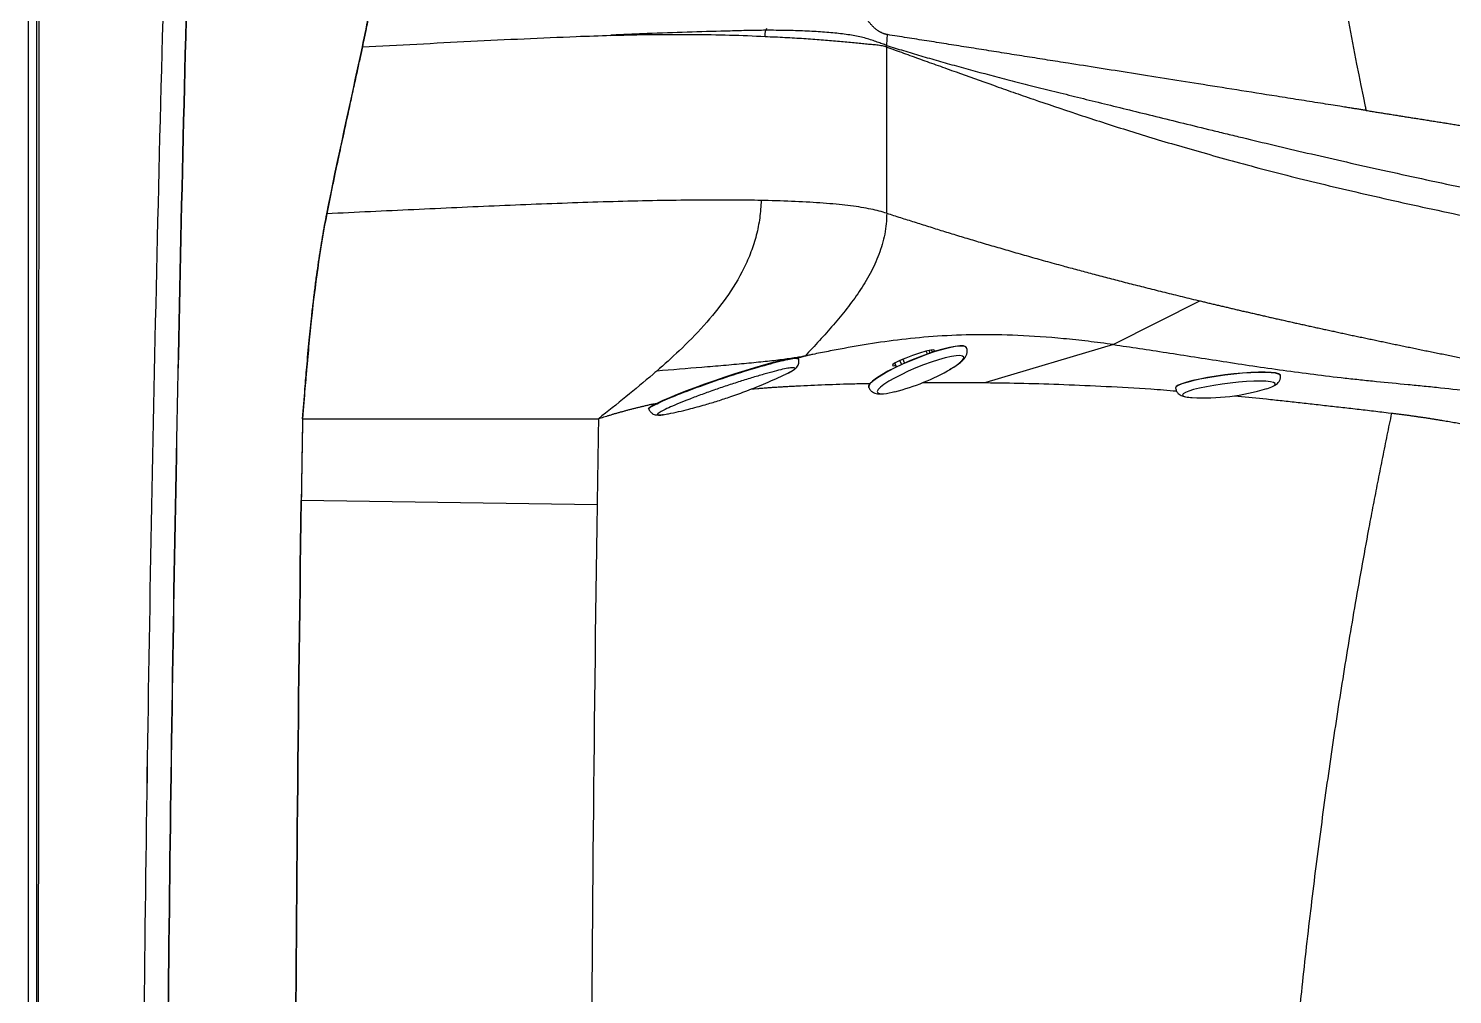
# Model space of a CAD drawing. Extents: x 398 to 508, y 623 to 782.
# Drawn here: x 398.08 to 411.56, y 695.47 to 704.62 of the extents above; entities that cross this region are included whole.
import ezdxf

# ---------------------------------------------------------------- set-up
doc = ezdxf.new("R2010")
doc.units = 0
doc.header["$MEASUREMENT"] = 0
doc.layers.add('GEOMETRY', color=2, linetype='Continuous', lineweight=25)

msp = doc.modelspace()

# ---------------------------------------------------------------- linework, layer by layer
at = {"layer": 'GEOMETRY'}
for p, q in [((398.077, 646.519), (398.077, 731.723)), ((403.59, 704.551), (403.59, 704.55)), ((405.062, 704.615), (405.056, 704.598)), ((406.2, 702.867), (406.2, 704.44)), ((409.168, 702.037), (408.347, 701.623)), ((406.633, 701.551), (406.624, 701.572)), ((406.956, 701.594), (406.955, 701.597)), ((408.347, 701.623), (407.137, 701.264)), ((405.427, 701.515), (405.362, 701.494)), ((405.362, 701.488), (405.365, 701.488)), ((406.277, 701.447), (406.291, 701.412)), ((406.324, 701.471), (406.339, 701.435)), ((406.35, 701.493), (406.368, 701.448)), ((406.585, 701.535), (406.574, 701.562)), ((406.613, 701.544), (406.603, 701.568)), ((406.795, 701.387), (406.805, 701.393)), ((409.927, 701.331), (409.927, 701.333)), ((404.915, 701.202), (404.979, 701.208)), ((406.029, 701.22), (406.03, 701.217)), ((406.544, 701.265), (407.137, 701.264)), ((408.934, 701.214), (408.935, 701.211)), ((403.996, 701.064), (404.037, 701.072)), ((409.492, 701.139), (409.795, 701.109)), ((400.671, 700.922), (403.472, 700.922)), ((410.947, 700.979), (410.982, 700.975)), ((403.459, 700.106), (400.659, 700.148))]:
    msp.add_line(p, q, dxfattribs=at)
at = {"layer": 'GEOMETRY', "flags": 128}
for points in [[(406.955, 701.597), (406.948, 701.604), (406.928, 701.611), (406.894, 701.612), (406.849, 701.607), (406.794, 701.597), (406.73, 701.581), (406.659, 701.56), (406.584, 701.534), (406.506, 701.505), (406.427, 701.474), (406.35, 701.44), (406.278, 701.405), (406.211, 701.371), (406.153, 701.337), (406.104, 701.306), (406.066, 701.278), (406.041, 701.253), (406.029, 701.233), (406.029, 701.22)], [(406.956, 701.594), (406.949, 701.602), (406.929, 701.609), (406.895, 701.61), (406.85, 701.605), (406.795, 701.594), (406.731, 701.578), (406.66, 701.557), (406.585, 701.532), (406.507, 701.503), (406.428, 701.471), (406.351, 701.438), (406.278, 701.403), (406.212, 701.369), (406.154, 701.335), (406.105, 701.304), (406.067, 701.275), (406.042, 701.251), (406.03, 701.23), (406.03, 701.217)], [(406.632, 701.552), (406.636, 701.555), (406.652, 701.568), (406.646, 701.574), (406.618, 701.572), (406.571, 701.561), (406.512, 701.544), (406.446, 701.521), (406.38, 701.496), (406.323, 701.472), (406.281, 701.45), (406.258, 701.434), (406.255, 701.427), (406.255, 701.427)], [(405.367, 701.494), (405.366, 701.495), (405.355, 701.499), (405.33, 701.498), (405.293, 701.493), (405.244, 701.483), (405.184, 701.469), (405.114, 701.451), (405.035, 701.429), (404.95, 701.404)], [(406.805, 701.393), (406.845, 701.417), (406.884, 701.445), (406.912, 701.47), (406.927, 701.49), (406.929, 701.505), (406.918, 701.515), (406.894, 701.519), (406.858, 701.518), (406.812, 701.511), (406.755, 701.498), (406.692, 701.48), (406.622, 701.458), (406.55, 701.432), (406.476, 701.403), (406.404, 701.371), (406.336, 701.339), (406.274, 701.307), (406.219, 701.276), (406.174, 701.247), (406.14, 701.221), (406.119, 701.198), (406.11, 701.18), (406.115, 701.168), (406.132, 701.16), (406.162, 701.159), (406.17, 701.159)], [(404.95, 701.404), (404.859, 701.376), (404.764, 701.346), (404.668, 701.314), (404.571, 701.281), (404.476, 701.248), (404.384, 701.215), (404.297, 701.182), (404.217, 701.151), (404.145, 701.121), (404.082, 701.094), (404.031, 701.07), (403.991, 701.05), (403.963, 701.033), (403.948, 701.021), (403.946, 701.014)], [(409.927, 701.333), (409.925, 701.339), (409.909, 701.348), (409.88, 701.355), (409.838, 701.36), (409.784, 701.362), (409.72, 701.362), (409.647, 701.359), (409.569, 701.354), (409.486, 701.346), (409.402, 701.337), (409.318, 701.325), (409.238, 701.312), (409.164, 701.298), (409.097, 701.284), (409.04, 701.268), (408.994, 701.253), (408.96, 701.239), (408.94, 701.226), (408.934, 701.214)], [(409.927, 701.331), (409.925, 701.336), (409.909, 701.345), (409.88, 701.353), (409.838, 701.357), (409.784, 701.36), (409.72, 701.36), (409.648, 701.357), (409.569, 701.352), (409.486, 701.344), (409.402, 701.334), (409.319, 701.323), (409.239, 701.31), (409.164, 701.296), (409.097, 701.281), (409.04, 701.266), (408.994, 701.251), (408.96, 701.237), (408.94, 701.223), (408.935, 701.211), (408.935, 701.211)], [(409.859, 701.231), (409.864, 701.234), (409.877, 701.246), (409.876, 701.257), (409.86, 701.265), (409.832, 701.272), (409.79, 701.276), (409.738, 701.278), (409.675, 701.277), (409.606, 701.273), (409.53, 701.268), (409.452, 701.26), (409.374, 701.25), (409.298, 701.238), (409.226, 701.225), (409.161, 701.212), (409.105, 701.198), (409.06, 701.184), (409.027, 701.17), (409.007, 701.158), (409.001, 701.146), (409.001, 701.146)], [(409.001, 701.146), (409.01, 701.137), (409.028, 701.13)]]:
    msp.add_lwpolyline(points, dxfattribs=at)
at = {"layer": 'GEOMETRY'}
for centre, radius, start, end in [((403.933, 704.542), 0.343, 178.4759, 178.738), ((405.796, 703.119), 2, 283.9616, 300.3266), ((406.104, 701.844), 0.688, 275.5083, 284.6744), ((409.209, 703.119), 2, 266.6096, 287.1068), ((409.69, 701.572), 0.381, 286.4059, 296.4396), ((409.102, 701.463), 0.341, 257.4467, 268.0017)]:
    msp.add_arc(centre, radius, start, end, dxfattribs=at)
for points, knots in [([(398.151, 731.723), (398.151, 731.695), (398.151, 731.668), (398.151, 731.612), (398.151, 731.529), (398.151, 731.335), (398.151, 730.946), (398.151, 730.17), (398.151, 728.617), (398.151, 727.285), (398.151, 724.623), (398.151, 722.848), (398.152, 717.522), (398.152, 713.972), (398.153, 703.322), (398.153, 696.221), (398.153, 682.021), (398.153, 674.92), (398.152, 664.27), (398.152, 660.72), (398.151, 655.394), (398.151, 653.619), (398.151, 650.957), (398.151, 649.625), (398.151, 648.072), (398.151, 647.296), (398.151, 646.907), (398.151, 646.713), (398.151, 646.63), (398.151, 646.575), (398.151, 646.547), (398.151, 646.519)], [0, 0, 0, 0, 0.000977, 0.000977, 0.001953, 0.003906, 0.007813, 0.015625, 0.03125, 0.0625, 0.0625, 0.125, 0.125, 0.25, 0.25, 0.5, 0.5, 0.75, 0.75, 0.875, 0.875, 0.9375, 0.9375, 0.96875, 0.984375, 0.992187, 0.996094, 0.998047, 0.999023, 0.999023, 1, 1, 1, 1]), ([(398.151, 731.723), (398.151, 731.695), (398.151, 731.668), (398.151, 731.612), (398.151, 731.529), (398.151, 731.335), (398.151, 730.946), (398.151, 730.17), (398.151, 728.617), (398.151, 727.285), (398.151, 724.623), (398.151, 722.848), (398.152, 717.522), (398.152, 713.972), (398.153, 703.322), (398.153, 696.221), (398.153, 682.021), (398.153, 674.92), (398.152, 664.27), (398.152, 660.72), (398.151, 655.394), (398.151, 653.619), (398.151, 650.957), (398.151, 649.625), (398.151, 648.072), (398.151, 647.296), (398.151, 646.907), (398.151, 646.713), (398.151, 646.63), (398.151, 646.575), (398.151, 646.547), (398.151, 646.519)], [0, 0, 0, 0, 0.000977, 0.000977, 0.001953, 0.003906, 0.007813, 0.015625, 0.03125, 0.0625, 0.0625, 0.125, 0.125, 0.25, 0.25, 0.5, 0.5, 0.75, 0.75, 0.875, 0.875, 0.9375, 0.9375, 0.96875, 0.984375, 0.992187, 0.996094, 0.998047, 0.999023, 0.999023, 1, 1, 1, 1]), ([(398.224, 646.572), (398.224, 646.576), (398.224, 646.579), (398.224, 646.586), (398.224, 646.597), (398.224, 646.621), (398.224, 646.669), (398.224, 646.766), (398.223, 646.96), (398.222, 647.348), (398.22, 648.124), (398.217, 649.675), (398.214, 651.004), (398.208, 653.664), (398.204, 655.437), (398.194, 660.755), (398.188, 664.301), (398.18, 671.392), (398.177, 674.938), (398.173, 682.03), (398.172, 685.575), (398.172, 692.667), (398.173, 696.213), (398.177, 703.304), (398.18, 706.85), (398.188, 713.941), (398.194, 717.487), (398.207, 724.578), (398.215, 728.124), (398.224, 731.67)], [0, 0, 0, 0, 0.000122, 0.000122, 0.000244, 0.000488, 0.000977, 0.001953, 0.003906, 0.007813, 0.015625, 0.03125, 0.0625, 0.0625, 0.125, 0.125, 0.25, 0.25, 0.375, 0.375, 0.5, 0.5, 0.625, 0.625, 0.75, 0.75, 0.875, 0.875, 1, 1, 1, 1]), ([(398.224, 646.572), (398.224, 646.576), (398.224, 646.579), (398.224, 646.586), (398.224, 646.597), (398.224, 646.621), (398.224, 646.669), (398.224, 646.766), (398.223, 646.96), (398.222, 647.348), (398.22, 648.124), (398.217, 649.675), (398.214, 651.004), (398.208, 653.664), (398.204, 655.437), (398.194, 660.755), (398.188, 664.301), (398.18, 671.392), (398.177, 674.938), (398.173, 682.03), (398.172, 685.575), (398.172, 692.667), (398.173, 696.213), (398.177, 703.304), (398.18, 706.85), (398.188, 713.941), (398.194, 717.487), (398.207, 724.578), (398.215, 728.124), (398.224, 731.67)], [0, 0, 0, 0, 0.000122, 0.000122, 0.000244, 0.000488, 0.000977, 0.001953, 0.003906, 0.007813, 0.015625, 0.03125, 0.0625, 0.0625, 0.125, 0.125, 0.25, 0.25, 0.375, 0.375, 0.5, 0.5, 0.625, 0.625, 0.75, 0.75, 0.875, 0.875, 1, 1, 1, 1]), ([(400.597, 729.774), (400.351, 726.391), (400.136, 723.007), (399.769, 716.238), (399.617, 712.851), (399.376, 706.077), (399.287, 702.688), (399.197, 697.604), (399.175, 695.909), (399.145, 692.518), (399.138, 690.822), (399.138, 685.735), (399.167, 682.344), (399.257, 677.259), (399.294, 675.563), (399.384, 672.173), (399.436, 670.478), (399.617, 665.395), (399.769, 662.008), (400.044, 656.928), (400.144, 655.235), (400.359, 651.851), (400.474, 650.159), (400.597, 648.468)], [0, 0, 0, 0, 0.125, 0.125, 0.25, 0.25, 0.375, 0.375, 0.4375, 0.4375, 0.5, 0.5, 0.625, 0.625, 0.6875, 0.6875, 0.75, 0.75, 0.875, 0.875, 0.9375, 0.9375, 1, 1, 1, 1]), ([(400.597, 729.774), (400.351, 726.391), (400.136, 723.007), (399.769, 716.238), (399.617, 712.851), (399.376, 706.077), (399.287, 702.688), (399.167, 695.909), (399.138, 692.518), (399.138, 685.735), (399.167, 682.344), (399.286, 675.563), (399.376, 672.173), (399.617, 665.395), (399.769, 662.008), (400.136, 655.235), (400.351, 651.85), (400.597, 648.468)], [0, 0, 0, 0, 0.258278, 0.258278, 0.516555, 0.516555, 0.774833, 0.774833, 1.033111, 1.033111, 1.291388, 1.291388, 1.549666, 1.549666, 1.807944, 1.807944, 2.066221, 2.066221, 2.066221, 2.066221]), ([(400.769, 729.762), (400.531, 726.38), (400.325, 722.997), (399.973, 716.228), (399.828, 712.843), (399.597, 706.07), (399.511, 702.683), (399.425, 697.6), (399.404, 695.906), (399.376, 692.516), (399.368, 690.821), (399.368, 685.736), (399.397, 682.346), (399.482, 677.262), (399.518, 675.568), (399.604, 672.179), (399.655, 670.485), (399.828, 665.403), (399.973, 662.017), (400.237, 656.938), (400.332, 655.246), (400.539, 651.862), (400.65, 650.171), (400.769, 648.48)], [0, 0, 0, 0, 0.125, 0.125, 0.25, 0.25, 0.375, 0.375, 0.4375, 0.4375, 0.5, 0.5, 0.625, 0.625, 0.6875, 0.6875, 0.75, 0.75, 0.875, 0.875, 0.9375, 0.9375, 1, 1, 1, 1]), ([(400.769, 648.48), (400.294, 655.244), (399.944, 662.015), (399.597, 672.179), (399.511, 675.568), (399.397, 682.346), (399.368, 685.736), (399.368, 692.516), (399.397, 695.906), (399.511, 702.683), (399.597, 706.07), (399.944, 716.229), (400.293, 722.998), (400.769, 729.762)], [0.222142, 0.222142, 0.222142, 0.222142, 0.737632, 0.737632, 0.995377, 0.995377, 1.253122, 1.253122, 1.510867, 1.510867, 1.768612, 1.768612, 2.284102, 2.284102, 2.284102, 2.284102]), ([(410.74, 703.839), (410.737, 703.852), (410.735, 703.864), (410.51, 704.946), (410.33, 706.027), (410.116, 707.662), (410.054, 708.21), (410, 708.762), (410, 708.767), (409.999, 708.771)], [0.6869859, 0.6869859, 0.6869859, 0.6869859, 0.6883994, 0.6883994, 0.8133994, 0.8133994, 0.8758994, 0.8758994, 0.8764135, 0.8764135, 0.8764135, 0.8764135]), ([(401.588, 707.156), (401.588, 707.137), (401.588, 707.1), (401.588, 707.045), (401.587, 706.989), (401.585, 706.933), (401.584, 706.877), (401.581, 706.82), (401.579, 706.762), (401.576, 706.705), (401.572, 706.647), (401.569, 706.588), (401.565, 706.53), (401.553, 706.379), (401.529, 706.132), (401.493, 705.85), (401.459, 705.621), (401.423, 705.395), (401.383, 705.171), (401.34, 704.946), (401.307, 704.78), (401.273, 704.611), (401.249, 704.499), (401.237, 704.441)], [0, 0, 0, 0, 0.02009, 0.040311, 0.060666, 0.081155, 0.101778, 0.122538, 0.143435, 0.164469, 0.185642, 0.206955, 0.228408, 0.250003, 0.371876, 0.499997, 0.561492, 0.624997, 0.749999, 0.810861, 0.874999, 0.935117, 1, 1, 1, 1]), ([(406.207, 704.557), (406.205, 704.558), (406.199, 704.559), (406.191, 704.561), (406.183, 704.563), (406.174, 704.565), (406.166, 704.568), (406.158, 704.572), (406.15, 704.576), (406.142, 704.58), (406.134, 704.584), (406.126, 704.589), (406.118, 704.594), (406.11, 704.6), (406.102, 704.606), (406.094, 704.612), (406.086, 704.619), (406.078, 704.626), (406.07, 704.634), (406.063, 704.642), (406.055, 704.65), (406.047, 704.659), (406.039, 704.668), (406.032, 704.677), (406.024, 704.687), (406.016, 704.697), (406.009, 704.708), (406.001, 704.719), (405.993, 704.73), (405.986, 704.742), (405.978, 704.754), (405.971, 704.766), (405.956, 704.791), (405.935, 704.831), (405.907, 704.889), (405.881, 704.952), (405.846, 705.043), (405.805, 705.168), (405.76, 705.338), (405.72, 705.525), (405.685, 705.727), (405.655, 705.942), (405.637, 706.113), (405.626, 706.23), (405.621, 706.29), (405.617, 706.35), (405.612, 706.41), (405.608, 706.47), (405.605, 706.531), (405.602, 706.592), (405.6, 706.633), (405.599, 706.654)], [0, 0, 0, 0, 0.009334, 0.018647, 0.027943, 0.03722, 0.046482, 0.055729, 0.064962, 0.074183, 0.083392, 0.092591, 0.101782, 0.110965, 0.120142, 0.129314, 0.138482, 0.147648, 0.156812, 0.165977, 0.175143, 0.184311, 0.193484, 0.202661, 0.211845, 0.221037, 0.230237, 0.239448, 0.248671, 0.257906, 0.267155, 0.276419, 0.2857, 0.32146, 0.357139, 0.39281, 0.428551, 0.500187, 0.571432, 0.64357, 0.714754, 0.785678, 0.857038, 0.875108, 0.893098, 0.911021, 0.928886, 0.946705, 0.964489, 0.982251, 1, 1, 1, 1]), ([(401.237, 704.441), (401.409, 704.45), (401.752, 704.468), (402.264, 704.495), (402.769, 704.519), (403.211, 704.538), (403.482, 704.548), (403.59, 704.551)], [0.000001, 0.000001, 0.000001, 0.000001, 0.125, 0.25, 0.375, 0.5, 0.584764, 0.584764, 0.584764, 0.584764]), ([(405.056, 704.598), (405.029, 704.598), (405.001, 704.598), (404.946, 704.597), (404.918, 704.596), (404.833, 704.595), (404.776, 704.593), (404.601, 704.589), (404.481, 704.585), (404.235, 704.577), (404.109, 704.573), (403.917, 704.566), (403.852, 704.563), (403.754, 704.559), (403.722, 704.558), (403.656, 704.555), (403.623, 704.553), (403.59, 704.551)], [0, 0, 0, 0, 0.0625, 0.0625, 0.125, 0.125, 0.25, 0.25, 0.5, 0.5, 0.75, 0.75, 0.875, 0.875, 0.9375, 0.9375, 1, 1, 1, 1]), ([(403.59, 704.55), (403.623, 704.551), (403.656, 704.552), (403.721, 704.554), (403.754, 704.555), (403.852, 704.557), (403.917, 704.558), (404.108, 704.56), (404.234, 704.56), (404.601, 704.558), (404.833, 704.552), (405.049, 704.54)], [0, 0, 0, 0, 0.0625, 0.0625, 0.125, 0.125, 0.25, 0.25, 0.5, 0.5, 1, 1, 1, 1]), ([(405.049, 704.54), (405.113, 704.537), (405.176, 704.535), (405.299, 704.528), (405.358, 704.525), (405.473, 704.517), (405.528, 704.513), (405.635, 704.505), (405.686, 704.501), (405.784, 704.492), (405.831, 704.487), (405.897, 704.481), (405.918, 704.479), (405.96, 704.475), (405.98, 704.473), (406.019, 704.469), (406.038, 704.468), (406.074, 704.465), (406.091, 704.463), (406.125, 704.459), (406.141, 704.457), (406.164, 704.452), (406.172, 704.45), (406.186, 704.445), (406.193, 704.442), (406.2, 704.44)], [0, 0, 0, 0, 0.125, 0.125, 0.25, 0.25, 0.375, 0.375, 0.5, 0.5, 0.625, 0.625, 0.6875, 0.6875, 0.75, 0.75, 0.8125, 0.8125, 0.875, 0.875, 0.9375, 0.9375, 0.96875, 0.96875, 1, 1, 1, 1]), ([(406.201, 704.454), (406.194, 704.457), (406.187, 704.46), (406.172, 704.465), (406.165, 704.468), (406.142, 704.476), (406.126, 704.481), (406.101, 704.49), (406.093, 704.493), (406.076, 704.499), (406.068, 704.502), (406.041, 704.511), (406.023, 704.516), (405.986, 704.527), (405.966, 704.532), (405.926, 704.541), (405.905, 704.545), (405.84, 704.556), (405.794, 704.563), (405.697, 704.573), (405.646, 704.578), (405.539, 704.586), (405.484, 704.589), (405.368, 704.594), (405.308, 704.595), (405.185, 704.598), (405.121, 704.598), (405.056, 704.599)], [0, 0, 0, 0, 0.03125, 0.03125, 0.0625, 0.0625, 0.125, 0.125, 0.15625, 0.15625, 0.1875, 0.1875, 0.25, 0.25, 0.3125, 0.3125, 0.375, 0.375, 0.5, 0.5, 0.625, 0.625, 0.75, 0.75, 0.875, 0.875, 1, 1, 1, 1]), ([(406.201, 704.454), (406.202, 704.472), (406.204, 704.506), (406.206, 704.54), (406.207, 704.557)], [0, 0, 0, 0, 0.5, 1, 1, 1, 1]), ([(410.74, 703.84), (410.738, 703.84), (410.735, 703.841), (410.732, 703.841), (410.727, 703.842), (410.721, 703.842), (410.713, 703.844), (410.701, 703.845), (410.686, 703.848), (410.662, 703.852), (410.631, 703.856), (410.592, 703.863), (410.544, 703.87), (410.48, 703.881), (410.399, 703.893), (410.268, 703.914), (410.097, 703.941), (409.828, 703.984), (409.507, 704.035), (409.153, 704.091), (408.822, 704.143), (408.509, 704.193), (408.205, 704.241), (407.979, 704.277), (407.82, 704.302), (407.722, 704.317), (407.625, 704.333), (407.528, 704.348), (407.431, 704.363), (407.335, 704.378), (407.239, 704.394), (407.143, 704.409), (407.048, 704.424), (406.953, 704.439), (406.859, 704.454), (406.765, 704.469), (406.671, 704.484), (406.578, 704.499), (406.485, 704.513), (406.392, 704.528), (406.299, 704.543), (406.238, 704.552), (406.207, 704.557)], [0, 0, 0, 0, 0.000644, 0.001273, 0.001593, 0.002546, 0.003802, 0.005093, 0.007508, 0.010189, 0.015289, 0.020388, 0.027151, 0.035706, 0.048182, 0.062573, 0.093687, 0.125594, 0.187628, 0.250605, 0.310131, 0.371885, 0.435933, 0.502334, 0.525407, 0.54901, 0.573146, 0.597818, 0.623026, 0.648774, 0.675063, 0.701894, 0.729269, 0.757187, 0.785649, 0.814654, 0.844202, 0.874291, 0.904918, 0.936081, 0.967777, 1, 1, 1, 1]), ([(401.237, 704.441), (401.229, 704.402), (401.211, 704.32), (401.183, 704.188), (401.148, 704.03), (401.109, 703.849), (401.065, 703.647), (401.022, 703.449), (400.984, 703.271), (400.953, 703.12), (400.926, 702.988), (400.909, 702.903), (400.901, 702.861)], [0, 0, 0, 0, 0.073352, 0.156686, 0.250002, 0.375005, 0.500009, 0.634719, 0.750007, 0.837803, 0.921134, 1, 1, 1, 1]), ([(406.2, 704.439), (406.253, 704.421), (406.306, 704.402), (406.413, 704.364), (406.467, 704.344), (406.576, 704.304), (406.631, 704.285), (406.743, 704.245), (406.8, 704.224), (406.971, 704.163), (407.089, 704.121), (407.272, 704.056), (407.333, 704.034), (407.459, 703.99), (407.523, 703.968), (407.719, 703.901), (407.855, 703.855), (408.138, 703.761), (408.286, 703.713), (408.596, 703.616), (408.758, 703.566), (409.014, 703.491), (409.102, 703.466), (409.282, 703.415), (409.374, 703.389), (409.564, 703.337), (409.661, 703.311), (409.86, 703.259), (409.962, 703.232), (410.171, 703.18), (410.279, 703.154), (410.499, 703.101), (410.612, 703.075), (410.961, 702.994), (411.206, 702.94), (411.723, 702.828), (411.996, 702.771), (412.358, 702.699), (412.432, 702.684), (412.58, 702.655), (412.656, 702.64), (412.884, 702.596), (413.04, 702.566), (413.517, 702.477), (413.848, 702.416), (414.539, 702.294), (414.899, 702.232), (415.462, 702.139), (415.652, 702.107), (415.942, 702.06), (416.039, 702.045), (416.186, 702.021), (416.235, 702.014), (416.309, 702.002), (416.346, 701.996), (416.39, 701.989), (416.408, 701.987), (416.421, 701.985), (416.427, 701.984), (416.433, 701.983)], [0, 0, 0, 0, 0.03125, 0.03125, 0.0625, 0.0625, 0.09375, 0.09375, 0.125, 0.125, 0.1875, 0.1875, 0.21875, 0.21875, 0.25, 0.25, 0.3125, 0.3125, 0.375, 0.375, 0.4375, 0.4375, 0.46875, 0.46875, 0.5, 0.5, 0.53125, 0.53125, 0.5625, 0.5625, 0.59375, 0.59375, 0.625, 0.625, 0.6875, 0.6875, 0.75, 0.75, 0.765625, 0.765625, 0.78125, 0.78125, 0.8125, 0.8125, 0.875, 0.875, 0.9375, 0.9375, 0.96875, 0.96875, 0.984375, 0.984375, 0.992188, 0.992188, 0.996094, 0.998047, 0.999023, 0.999023, 1, 1, 1, 1]), ([(406.201, 704.454), (406.253, 704.438), (406.306, 704.422), (406.414, 704.39), (406.468, 704.373), (406.577, 704.341), (406.633, 704.325), (406.745, 704.293), (406.802, 704.277), (406.976, 704.229), (407.096, 704.196), (407.283, 704.147), (407.346, 704.131), (407.476, 704.098), (407.542, 704.081), (407.677, 704.047), (407.746, 704.03), (407.888, 703.995), (407.96, 703.977), (408.182, 703.922), (408.336, 703.884), (408.66, 703.804), (408.83, 703.763), (409.097, 703.697), (409.188, 703.675), (409.328, 703.641), (409.375, 703.629), (409.471, 703.606), (409.519, 703.594), (409.666, 703.559), (409.766, 703.535), (409.971, 703.486), (410.075, 703.462), (410.288, 703.412), (410.398, 703.387), (410.621, 703.336), (410.736, 703.31), (411.088, 703.232), (411.335, 703.178), (411.856, 703.068), (412.13, 703.012), (412.492, 702.939), (412.565, 702.925), (412.677, 702.903), (412.715, 702.895), (412.79, 702.881), (412.828, 702.873), (413.018, 702.836), (413.173, 702.806), (413.648, 702.717), (413.978, 702.656), (414.662, 702.533), (415.018, 702.471), (415.572, 702.377), (415.76, 702.345), (416.047, 702.297), (416.143, 702.281), (416.338, 702.249), (416.436, 702.233), (416.535, 702.218)], [0, 0, 0, 0, 0.03125, 0.03125, 0.0625, 0.0625, 0.09375, 0.09375, 0.125, 0.125, 0.1875, 0.1875, 0.21875, 0.21875, 0.25, 0.25, 0.28125, 0.28125, 0.3125, 0.3125, 0.375, 0.375, 0.4375, 0.4375, 0.46875, 0.46875, 0.484375, 0.484375, 0.5, 0.5, 0.53125, 0.53125, 0.5625, 0.5625, 0.59375, 0.59375, 0.625, 0.625, 0.6875, 0.6875, 0.75, 0.75, 0.765625, 0.765625, 0.773438, 0.773438, 0.78125, 0.78125, 0.8125, 0.8125, 0.875, 0.875, 0.9375, 0.9375, 0.96875, 0.96875, 0.984375, 0.984375, 1, 1, 1, 1]), ([(410.74, 703.84), (410.755, 703.837), (410.785, 703.832), (410.831, 703.825), (410.877, 703.818), (410.923, 703.81), (410.969, 703.803), (411.016, 703.796), (411.062, 703.788), (411.109, 703.781), (411.157, 703.773), (411.204, 703.766), (411.252, 703.758), (411.3, 703.751), (411.348, 703.743), (411.397, 703.735), (411.445, 703.728), (411.494, 703.72), (411.543, 703.712), (411.593, 703.704), (411.642, 703.696), (411.692, 703.689), (411.742, 703.681), (411.792, 703.673), (411.843, 703.665), (411.894, 703.657), (411.945, 703.649), (411.996, 703.64), (412.047, 703.632), (412.099, 703.624), (412.151, 703.616), (412.203, 703.608), (412.255, 703.599), (412.308, 703.591), (412.361, 703.583), (412.414, 703.574), (412.467, 703.566), (412.521, 703.557), (412.575, 703.549), (412.629, 703.54), (412.683, 703.532), (412.737, 703.523), (412.792, 703.514), (412.847, 703.506), (412.902, 703.497), (412.957, 703.488), (413.013, 703.479), (413.157, 703.457), (413.392, 703.419), (413.722, 703.367), (414.06, 703.314), (414.335, 703.27), (414.544, 703.237), (414.684, 703.215), (414.825, 703.192), (414.966, 703.17), (415.109, 703.147), (415.253, 703.125), (415.397, 703.102), (415.543, 703.079), (415.689, 703.055), (415.788, 703.04), (415.837, 703.032)], [0, 0, 0, 0, 0.01091, 0.021815, 0.032717, 0.043614, 0.054507, 0.065396, 0.076282, 0.087165, 0.098044, 0.10892, 0.119794, 0.130664, 0.141532, 0.152398, 0.163262, 0.174123, 0.184982, 0.19584, 0.206696, 0.217551, 0.228404, 0.239256, 0.250107, 0.260958, 0.271808, 0.282658, 0.293508, 0.304358, 0.315209, 0.326061, 0.336914, 0.347769, 0.358625, 0.369484, 0.380344, 0.391208, 0.402073, 0.412942, 0.423813, 0.434688, 0.445566, 0.456446, 0.467331, 0.478219, 0.489111, 0.500007, 0.562357, 0.62478, 0.687315, 0.749993, 0.77494, 0.799891, 0.824849, 0.849817, 0.874798, 0.899795, 0.924811, 0.949848, 0.97491, 1, 1, 1, 1]), ([(405.011, 702.988), (404.931, 702.99), (404.742, 702.992), (404.43, 702.992), (403.957, 702.986), (403.33, 702.969), (402.539, 702.938), (401.725, 702.901), (401.176, 702.875), (400.901, 702.861)], [0, 0, 0, 0, 0.0486511, 0.1111511, 0.1736511, 0.2986511, 0.4236511, 0.5486511, 0.6736511, 0.6736511, 0.6736511, 0.6736511]), ([(405.011, 702.988), (405.011, 702.961), (405.008, 702.905), (404.996, 702.795), (404.969, 702.658), (404.918, 702.499), (404.829, 702.296), (404.684, 702.058), (404.473, 701.8), (404.249, 701.574), (404.096, 701.436), (404.024, 701.373)], [0.2673665, 0.2673665, 0.2673665, 0.2673665, 0.2986165, 0.3298665, 0.3923665, 0.4548665, 0.5173665, 0.6423665, 0.7673665, 0.8923665, 1, 1, 1, 1]), ([(406.2, 702.867), (406.157, 702.881), (406.057, 702.907), (405.865, 702.938), (405.637, 702.961), (405.374, 702.977), (405.159, 702.985), (405.034, 702.988), (405.011, 702.988)], [0.6736511, 0.6736511, 0.6736511, 0.6736511, 0.7361511, 0.7986511, 0.8611511, 0.9236511, 0.9861511, 1, 1, 1, 1]), ([(400.671, 700.922), (400.679, 701.017), (400.692, 701.179), (400.712, 701.427), (400.733, 701.657), (400.754, 701.863), (400.773, 702.027), (400.789, 702.157), (400.805, 702.283), (400.823, 702.405), (400.841, 702.524), (400.86, 702.64), (400.88, 702.752), (400.894, 702.825), (400.901, 702.861)], [0, 0, 0, 0, 0.1459029, 0.2500088, 0.3819544, 0.5000027, 0.5685597, 0.6353735, 0.7004495, 0.7637941, 0.8254139, 0.885316, 0.9435086, 1, 1, 1, 1]), ([(400.901, 702.861), (400.845, 702.577), (400.797, 702.255), (400.758, 701.894), (400.758, 701.893), (400.758, 701.891), (400.758, 701.89), (400.757, 701.886), (400.757, 701.884), (400.756, 701.877), (400.756, 701.873), (400.754, 701.859), (400.753, 701.85), (400.75, 701.822), (400.748, 701.803), (400.743, 701.746), (400.739, 701.706), (400.727, 701.585), (400.719, 701.499), (400.711, 701.408), (400.711, 701.408), (400.711, 701.407), (400.711, 701.407), (400.711, 701.406), (400.711, 701.405), (400.711, 701.402), (400.71, 701.401), (400.71, 701.395), (400.71, 701.392), (400.709, 701.381), (400.708, 701.374), (400.706, 701.351), (400.705, 701.335), (400.701, 701.284), (400.697, 701.247), (400.687, 701.125), (400.68, 701.031), (400.671, 700.922)], [0, 0, 0, 0, 0.5, 0.5, 0.5019531, 0.5019531, 0.5039063, 0.5039063, 0.5078125, 0.5078125, 0.515625, 0.515625, 0.53125, 0.53125, 0.5625, 0.5625, 0.625, 0.625, 0.75, 0.75, 0.7509766, 0.7509766, 0.7519531, 0.7519531, 0.7539063, 0.7539063, 0.7578125, 0.7578125, 0.765625, 0.765625, 0.78125, 0.78125, 0.8125, 0.8125, 0.875, 0.875, 1, 1, 1, 1]), ([(406.2, 702.867), (406.2, 702.834), (406.197, 702.768), (406.178, 702.636), (406.131, 702.476), (406.047, 702.294), (405.942, 702.124), (405.824, 701.963), (405.654, 701.759), (405.518, 701.612), (405.427, 701.515)], [0, 0, 0, 0, 0.0625, 0.125, 0.25, 0.375, 0.5, 0.625, 0.75, 1, 1, 1, 1]), ([(406.2, 702.867), (406.222, 702.861), (406.265, 702.847), (406.33, 702.826), (406.395, 702.805), (406.461, 702.784), (406.528, 702.763), (406.595, 702.742), (406.663, 702.721), (406.731, 702.699), (406.8, 702.678), (406.87, 702.657), (406.941, 702.635), (407.013, 702.614), (407.085, 702.592), (407.159, 702.57), (407.233, 702.549), (407.308, 702.527), (407.385, 702.505), (407.462, 702.482), (407.541, 702.46), (407.621, 702.437), (407.703, 702.415), (407.785, 702.392), (407.864, 702.37), (407.937, 702.35), (408.006, 702.332), (408.076, 702.313), (408.146, 702.294), (408.218, 702.275), (408.291, 702.256), (408.364, 702.237), (408.439, 702.218), (408.515, 702.198), (408.592, 702.179), (408.671, 702.159), (408.75, 702.139), (408.831, 702.119), (408.914, 702.098), (408.997, 702.078), (409.082, 702.057), (409.14, 702.043), (409.168, 702.037)], [0, 0, 0, 0, 0.0273932, 0.0547866, 0.0821801, 0.1095736, 0.1369673, 0.164361, 0.1917548, 0.2191487, 0.2465426, 0.2739366, 0.3013308, 0.3287252, 0.3561197, 0.3835144, 0.4109092, 0.438304, 0.4656987, 0.4930933, 0.5204877, 0.5478819, 0.5752759, 0.6026697, 0.6300633, 0.6518239, 0.6735843, 0.6953446, 0.7171047, 0.7388646, 0.7606245, 0.7823843, 0.804144, 0.8259038, 0.8476638, 0.8694241, 0.8911849, 0.9129464, 0.9347088, 0.9564721, 0.978236, 1, 1, 1, 1]), ([(409.168, 702.037), (409.182, 702.033), (409.208, 702.027), (409.248, 702.017), (409.289, 702.008), (409.329, 701.998), (409.37, 701.988), (409.412, 701.979), (409.453, 701.969), (409.495, 701.959), (409.537, 701.949), (409.58, 701.939), (409.623, 701.93), (409.666, 701.92), (409.71, 701.91), (409.754, 701.9), (409.798, 701.889), (409.843, 701.879), (409.888, 701.869), (409.933, 701.859), (409.979, 701.849), (410.025, 701.838), (410.071, 701.828), (410.118, 701.818), (410.165, 701.807), (410.212, 701.797), (410.26, 701.786), (410.309, 701.776), (410.357, 701.765), (410.406, 701.755), (410.456, 701.744), (410.505, 701.733), (410.556, 701.722), (410.606, 701.711), (410.657, 701.701), (410.709, 701.69), (410.76, 701.679), (410.813, 701.668), (410.865, 701.657), (410.918, 701.646), (410.972, 701.634), (411.026, 701.623), (411.08, 701.612), (411.135, 701.601), (411.19, 701.589), (411.246, 701.578), (411.302, 701.566), (411.358, 701.555), (411.415, 701.543), (411.472, 701.532), (411.53, 701.52), (411.589, 701.508), (411.647, 701.497), (411.706, 701.485), (411.775, 701.471), (411.853, 701.456), (411.941, 701.439), (412.03, 701.421), (412.12, 701.404), (412.211, 701.386), (412.303, 701.368), (412.396, 701.351), (412.49, 701.333), (412.585, 701.315), (412.681, 701.297), (412.778, 701.278), (412.875, 701.26), (412.974, 701.242), (413.074, 701.223), (413.175, 701.205), (413.277, 701.186), (413.38, 701.167), (413.483, 701.149), (413.553, 701.136), (413.588, 701.13)], [0, 0, 0, 0, 0.0124257, 0.0248514, 0.0372769, 0.0497022, 0.0621274, 0.0745524, 0.0869772, 0.0994017, 0.111826, 0.1242501, 0.136674, 0.1490976, 0.1615211, 0.1739443, 0.1863674, 0.1987903, 0.2112131, 0.2236358, 0.2360585, 0.2484812, 0.260904, 0.273327, 0.2857501, 0.2981736, 0.3105972, 0.3230209, 0.3354448, 0.3478687, 0.3602926, 0.3727165, 0.3851403, 0.3975641, 0.4099879, 0.4224116, 0.4348353, 0.447259, 0.4596827, 0.4721066, 0.4845306, 0.4969546, 0.5093786, 0.5218027, 0.5342266, 0.5466505, 0.5590742, 0.5714979, 0.5839214, 0.5963449, 0.6087684, 0.6211918, 0.6336154, 0.6460391, 0.658463, 0.6764388, 0.6944151, 0.7123914, 0.7303677, 0.7483438, 0.7663197, 0.7842953, 0.8022707, 0.8202459, 0.8382213, 0.8561969, 0.8741727, 0.8921486, 0.9101244, 0.9280999, 0.9460752, 0.9640503, 0.9820252, 1, 1, 1, 1]), ([(408.347, 701.623), (408.265, 701.635), (408.104, 701.656), (407.796, 701.689), (407.437, 701.714), (407.042, 701.72), (406.678, 701.705), (406.341, 701.674), (406.023, 701.629), (405.771, 701.584), (405.598, 701.55), (405.513, 701.533), (405.47, 701.524), (405.449, 701.519), (405.436, 701.517), (405.43, 701.516), (405.427, 701.515)], [0, 0, 0, 0, 0.0625, 0.125, 0.25, 0.375, 0.5, 0.625, 0.75, 0.875, 0.9375, 0.96875, 0.984375, 0.992188, 0.996094, 1, 1, 1, 1]), ([(406.795, 701.387), (406.804, 701.392), (406.831, 701.408), (406.87, 701.433), (406.909, 701.464), (406.936, 701.49), (406.954, 701.519), (406.962, 701.546), (406.964, 701.573), (406.957, 701.589), (406.955, 701.594)], [0, 0, 0, 0, 0.0901897, 0.2670331, 0.4493981, 0.6484285, 0.7590108, 0.8544843, 0.9472159, 1, 1, 1, 1]), ([(408.347, 701.623), (408.508, 701.601), (408.842, 701.55), (409.202, 701.493), (409.571, 701.436), (409.855, 701.393), (410.243, 701.342), (410.489, 701.312), (410.686, 701.291), (410.885, 701.27), (411.06, 701.254), (411.212, 701.239), (411.314, 701.229), (411.494, 701.211), (411.754, 701.181), (412.02, 701.144), (412.197, 701.115), (412.279, 701.1), (412.334, 701.09), (412.431, 701.072), (412.571, 701.043), (412.741, 701.004), (412.914, 700.962), (413.031, 700.931), (413.09, 700.915)], [0, 0, 0, 0, 0.125, 0.25, 0.25, 0.375, 0.4375, 0.5, 0.53125, 0.5625, 0.625, 0.640625, 0.65625, 0.6875, 0.75, 0.8125, 0.84375, 0.851562, 0.859375, 0.875, 0.90625, 0.9375, 0.96875, 1, 1, 1, 1]), ([(403.951, 701.013), (403.95, 701.013), (403.932, 701.015), (404.001, 701.054), (404.157, 701.125), (404.401, 701.219), (404.681, 701.317), (404.959, 701.405), (405.188, 701.468), (405.34, 701.501), (405.355, 701.492), (405.362, 701.488)], [0, 0, 0, 0, 0.010731, 0.136656, 0.262581, 0.388506, 0.514431, 0.640356, 0.766281, 0.892206, 1, 1, 1, 1]), ([(405.427, 701.515), (405.413, 701.512), (405.381, 701.506), (405.306, 701.494), (405.193, 701.478), (405.033, 701.46), (404.852, 701.443), (404.658, 701.425), (404.383, 701.402), (404.167, 701.385), (404.024, 701.373)], [0, 0, 0, 0, 0.0625, 0.125, 0.25, 0.375, 0.5, 0.625, 0.75, 1, 1, 1, 1]), ([(405.25, 701.347), (405.271, 701.357), (405.309, 701.376), (405.348, 701.407), (405.373, 701.443), (405.368, 701.475), (405.366, 701.488)], [0, 0, 0, 0, 0.323167, 0.598432, 0.824049, 1, 1, 1, 1]), ([(404.024, 701.373), (404.012, 701.363), (403.916, 701.281), (403.733, 701.129), (403.559, 700.991), (403.472, 700.922)], [0, 0, 0, 0, 0.0173665, 0.1423665, 0.2673665, 0.2673665, 0.2673665, 0.2673665]), ([(405.253, 701.348), (405.26, 701.352), (405.289, 701.365), (405.319, 701.383), (405.337, 701.399), (405.327, 701.406), (405.293, 701.404), (405.237, 701.395), (405.16, 701.377), (405.064, 701.351), (404.951, 701.318), (404.83, 701.281), (404.703, 701.24), (404.576, 701.197), (404.452, 701.152), (404.335, 701.109), (404.234, 701.068), (404.15, 701.033), (404.087, 701.002), (404.043, 700.978), (404.026, 700.962), (404.035, 700.955), (404.072, 700.957), (404.105, 700.962), (404.132, 700.968), (404.133, 700.968)], [0, 0, 0, 0, 0.014637, 0.062517, 0.108419, 0.15421, 0.201739, 0.249558, 0.29538, 0.341152, 0.388891, 0.436549, 0.482373, 0.528296, 0.576256, 0.623804, 0.669606, 0.715517, 0.763397, 0.81119, 0.857056, 0.902865, 0.950474, 0.998395, 1, 1, 1, 1]), ([(404.127, 700.967), (404.129, 700.968), (404.196, 700.98), (404.315, 701.01), (404.471, 701.051), (404.603, 701.091), (404.734, 701.134), (404.886, 701.189), (405.061, 701.259), (405.183, 701.315), (405.246, 701.345)], [0, 0, 0, 0, 0.0067274, 0.1738196, 0.3091234, 0.4144282, 0.5246305, 0.6605606, 0.8231859, 1, 1, 1, 1]), ([(406.255, 701.427), (406.257, 701.425), (406.261, 701.422), (406.279, 701.425), (406.286, 701.426)], [0, 0, 0, 0, 0.666722, 1, 1, 1, 1]), ([(409.871, 701.237), (409.877, 701.24), (409.889, 701.247), (409.906, 701.263), (409.921, 701.285), (409.929, 701.309), (409.927, 701.325), (409.926, 701.33)], [0, 0, 0, 0, 0.239871, 0.471923, 0.680443, 0.888278, 1, 1, 1, 1]), ([(404.979, 701.208), (404.992, 701.21), (405.019, 701.212), (405.059, 701.215), (405.1, 701.218), (405.141, 701.221), (405.182, 701.223), (405.223, 701.226), (405.265, 701.228), (405.308, 701.231), (405.336, 701.232), (405.35, 701.233)], [0, 0, 0, 0, 0.111111, 0.222222, 0.333333, 0.444445, 0.555556, 0.666667, 0.777778, 0.888889, 1, 1, 1, 1]), ([(405.35, 701.233), (405.527, 701.241), (405.747, 701.251), (405.997, 701.256), (406.047, 701.256)], [0, 0, 0, 0, 0.800778, 1, 1, 1, 1]), ([(406.031, 701.218), (406.035, 701.21), (406.043, 701.192), (406.065, 701.174), (406.089, 701.163), (406.115, 701.158), (406.138, 701.156), (406.156, 701.158), (406.161, 701.159)], [0, 0, 0, 0, 0.140353, 0.300058, 0.460566, 0.644748, 0.887589, 1, 1, 1, 1]), ([(407.137, 701.264), (407.257, 701.262), (407.498, 701.259), (407.879, 701.247), (408.279, 701.229), (408.634, 701.209), (408.862, 701.192), (408.943, 701.185)], [0, 0, 0, 0, 0.21325, 0.428618, 0.648226, 0.874183, 1, 1, 1, 1]), ([(408.935, 701.211), (408.937, 701.201), (408.942, 701.181), (408.96, 701.159), (408.979, 701.146), (408.997, 701.137), (409.009, 701.134), (409.015, 701.133)], [0, 0, 0, 0, 0.213842, 0.400545, 0.588902, 0.805377, 1, 1, 1, 1]), ([(403.472, 700.922), (403.481, 700.925), (403.498, 700.931), (403.524, 700.939), (403.55, 700.947), (403.577, 700.955), (403.605, 700.964), (403.632, 700.972), (403.66, 700.98), (403.689, 700.988), (403.718, 700.996), (403.747, 701.004), (403.777, 701.012), (403.807, 701.019), (403.838, 701.027), (403.869, 701.035), (403.9, 701.042), (403.932, 701.05), (403.964, 701.057), (403.986, 701.062), (403.996, 701.064)], [0, 0, 0, 0, 0.055555, 0.11111, 0.166664, 0.222218, 0.277773, 0.333328, 0.388883, 0.444438, 0.499993, 0.555549, 0.611105, 0.666661, 0.722217, 0.777774, 0.83333, 0.888887, 0.944443, 1, 1, 1, 1]), ([(409.795, 701.109), (409.82, 701.106), (409.87, 701.101), (409.944, 701.093), (410.02, 701.085), (410.095, 701.076), (410.171, 701.068), (410.247, 701.06), (410.324, 701.051), (410.401, 701.042), (410.478, 701.034), (410.555, 701.025), (410.633, 701.016), (410.711, 701.007), (410.789, 700.998), (410.868, 700.988), (410.92, 700.982), (410.947, 700.979)], [0, 0, 0, 0, 0.0666671, 0.1333349, 0.2000033, 0.2666719, 0.3333406, 0.4000091, 0.4666771, 0.5333445, 0.6000109, 0.6666763, 0.7333408, 0.8000049, 0.8666692, 0.9333341, 1, 1, 1, 1]), ([(400.671, 700.922), (400.67, 700.848), (400.667, 700.695), (400.665, 700.543), (400.664, 700.466)], [0, 0, 0, 0, 0.492257, 1, 1, 1, 1]), ([(403.949, 701.012), (403.955, 701.002), (403.965, 700.981), (403.998, 700.961), (404.027, 700.957), (404.055, 700.957), (404.081, 700.961), (404.089, 700.963)], [0, 0, 0, 0, 0.151392, 0.286768, 0.525638, 0.859853, 1, 1, 1, 1]), ([(409.813, 689.462), (409.813, 689.502), (409.813, 689.585), (409.814, 689.712), (409.815, 689.844), (409.816, 689.982), (409.817, 690.125), (409.819, 690.274), (409.822, 690.429), (409.825, 690.589), (409.828, 690.754), (409.832, 690.925), (409.837, 691.102), (409.842, 691.284), (409.849, 691.471), (409.856, 691.664), (409.863, 691.863), (409.872, 692.066), (409.882, 692.276), (409.905, 692.731), (409.945, 693.388), (410.006, 694.203), (410.067, 694.891), (410.134, 695.565), (410.212, 696.259), (410.306, 697.009), (410.408, 697.742), (410.518, 698.463), (410.639, 699.189), (410.739, 699.745), (410.813, 700.134), (410.854, 700.345), (410.896, 700.556), (410.938, 700.766), (410.967, 700.905), (410.982, 700.975)], [0, 0, 0, 0, 0.010354, 0.021182, 0.032483, 0.044258, 0.056505, 0.069226, 0.082421, 0.096089, 0.11023, 0.124845, 0.139933, 0.155495, 0.171531, 0.18804, 0.205022, 0.222479, 0.240409, 0.258813, 0.339504, 0.409538, 0.468911, 0.517621, 0.584167, 0.649508, 0.713606, 0.776429, 0.839487, 0.905832, 0.924715, 0.943576, 0.962411, 0.981219, 1, 1, 1, 1]), ([(410.982, 700.975), (410.993, 700.973), (411.016, 700.97), (411.05, 700.966), (411.083, 700.962), (411.117, 700.958), (411.15, 700.953), (411.183, 700.949), (411.216, 700.944), (411.248, 700.939), (411.281, 700.935), (411.313, 700.93), (411.344, 700.925), (411.375, 700.92), (411.406, 700.915), (411.437, 700.91), (411.467, 700.905), (411.497, 700.9), (411.526, 700.895), (411.555, 700.89), (411.584, 700.885), (411.612, 700.88), (411.64, 700.875), (411.667, 700.87), (411.694, 700.865), (411.72, 700.86), (411.746, 700.855), (411.771, 700.85), (411.796, 700.845), (411.82, 700.84), (411.844, 700.836), (411.867, 700.831), (411.889, 700.826), (411.911, 700.822), (411.926, 700.818), (411.933, 700.817)], [0, 0, 0, 0, 0.041577, 0.082491, 0.122735, 0.1623, 0.20118, 0.239368, 0.27686, 0.31365, 0.349736, 0.385114, 0.419781, 0.453737, 0.486979, 0.519506, 0.551317, 0.582412, 0.612787, 0.642439, 0.671365, 0.699562, 0.727031, 0.753771, 0.779781, 0.805062, 0.829615, 0.853441, 0.876541, 0.898918, 0.920572, 0.941505, 0.96172, 0.981217, 1, 1, 1, 1]), ([(400.664, 700.466), (400.663, 700.414), (400.661, 700.308), (400.66, 700.202), (400.659, 700.148)], [0, 0, 0, 0, 0.49357, 1, 1, 1, 1])]:
    msp.add_open_spline(points, degree=3, knots=knots, dxfattribs=at)
for points in [[(401.237, 704.441), (401.284, 704.665), (401.375, 705.113), (401.489, 705.789), (401.568, 706.47), (401.588, 706.927), (401.588, 707.156)], [(405.049, 704.54), (405.049, 704.56), (405.052, 704.579), (405.056, 704.598)], [(400.901, 702.861), (401.004, 703.389), (401.126, 703.914), (401.237, 704.441)], [(406.2, 704.44), (406.2, 704.444), (406.201, 704.449), (406.201, 704.454)], [(400.671, 700.922), (400.669, 700.775), (400.666, 700.623), (400.664, 700.466)], [(403.472, 700.922), (403.468, 700.65), (403.463, 700.378), (403.459, 700.106)], [(400.664, 700.466), (400.662, 700.363), (400.66, 700.257), (400.659, 700.148)], [(400.6, 693.535), (400.606, 695.739), (400.626, 697.944), (400.659, 700.148)], [(400.659, 700.148), (400.626, 697.944), (400.606, 695.739), (400.6, 693.535)], [(403.459, 700.106), (403.427, 697.913), (403.407, 695.72), (403.4, 693.527)]]:
    msp.add_open_spline(points, degree=3, dxfattribs=at)

doc.saveas('drawing.dxf')
